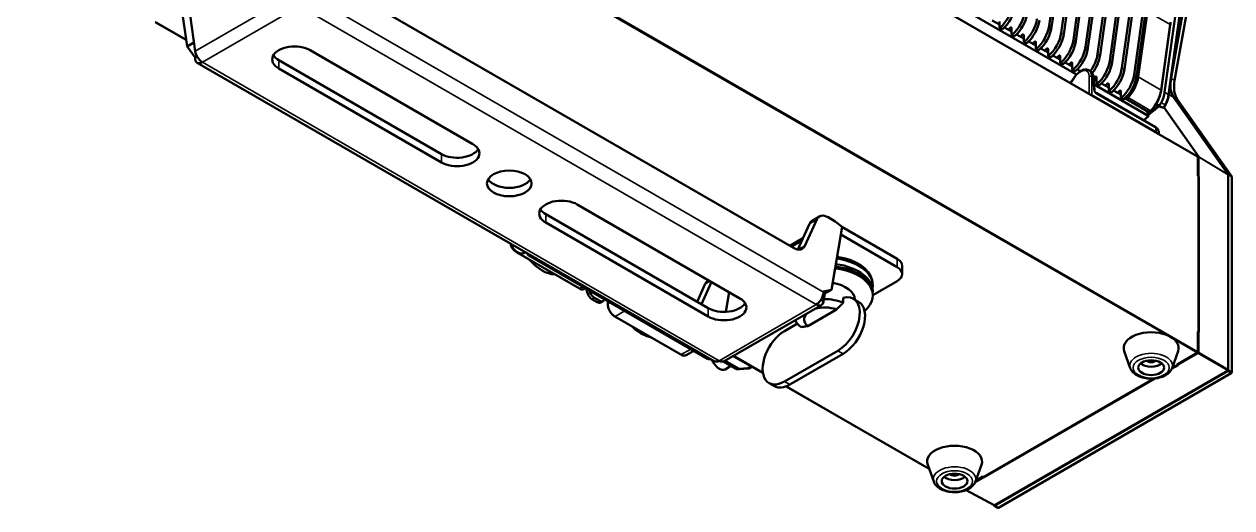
# Model space of a CAD drawing. Header units: millimetres. Extents: x 100 to 5488, y 100 to 4218.
# Drawn here: x 783.6 to 1135.5, y 711.1 to 852.1 of the extents above; entities that cross this region are included whole.
import ezdxf

# ---------------------------------------------------------------- set-up
doc = ezdxf.new("R2010")
doc.units = ezdxf.units.MM
doc.header["$LTSCALE"] = 20
doc.layers.add('Visible (ANSI)', color=7, linetype='Continuous', lineweight=50)
doc.layers.add('Visible Narrow (ANSI)', color=7, linetype='Continuous', lineweight=35)

msp = doc.modelspace()

# ---------------------------------------------------------------- linework, layer by layer
at = {"layer": 'Visible (ANSI)'}
for p, q in [((901.875, 946.158), (1090.237, 837.407)), ((1125.498, 813.484), (905.908, 940.264)), ((1086.902, 884.872), (1082.227, 851.56)), ((1082.934, 851.152), (1087.609, 884.464)), ((1090.437, 882.831), (1085.762, 849.519)), ((1086.47, 849.111), (1091.144, 882.422)), ((1093.973, 880.789), (1089.298, 847.478)), ((1090.005, 847.07), (1094.68, 880.381)), ((1097.508, 878.748), (1092.834, 845.437)), ((1093.541, 845.028), (1098.215, 878.34)), ((1101.044, 876.707), (1096.369, 843.395)), ((1097.076, 842.987), (1101.751, 876.299)), ((1104.579, 874.666), (1099.905, 841.354)), ((1100.612, 840.946), (1105.286, 874.257)), ((1121.779, 874.22), (1115.887, 832.232)), ((1122.968, 873.401), (1117.076, 831.413)), ((1108.115, 872.624), (1103.44, 839.313)), ((1104.147, 838.905), (1108.822, 872.216)), ((1111.65, 870.583), (1106.976, 837.272)), ((1107.683, 836.864), (1112.357, 870.175)), ((1007.782, 786.874), (874.61, 863.76)), ((1122.894, 864.955), (1117.777, 836.406)), ((1117.819, 836.711), (1122.881, 864.951)), ((1118.812, 835.654), (1123.955, 864.343)), ((829.446, 857.018), (831.057, 845.545)), ((833.407, 844.197), (831.446, 858.173)), ((1110.463, 855.818), (1107.783, 836.722)), ((1110.884, 855.773), (1108.204, 836.678)), ((830.786, 847.472), (821.759, 852.684)), ((1067.768, 851.95), (1065.67, 853.162)), ((1067.768, 852.861), (1067.768, 851.066)), ((1114.851, 832.84), (1117.53, 851.936)), ((1114.854, 832.64), (1117.534, 851.735)), ((1067.81, 850.974), (1068.517, 850.566)), ((1071.304, 849.909), (1069.205, 851.121)), ((1071.304, 850.819), (1071.304, 849.025)), ((1071.345, 848.933), (1072.052, 848.525)), ((1074.839, 847.868), (1072.741, 849.079)), ((1074.839, 848.778), (1074.839, 846.983)), ((833.056, 846.699), (831.057, 845.545)), ((831.057, 845.545), (833.35, 842.366)), ((1074.881, 846.892), (1075.588, 846.483)), ((1078.375, 845.827), (1076.276, 847.038)), ((1078.375, 846.737), (1078.375, 844.942)), ((1078.416, 844.85), (1079.124, 844.442)), ((1081.911, 843.785), (1079.812, 844.997)), ((1081.911, 844.696), (1081.911, 842.901)), ((833.916, 842.693), (833.35, 842.366)), ((833.375, 842.191), (833.35, 842.366)), ((833.375, 842.191), (833.996, 842.55)), ((857.758, 841.586), (905.134, 814.233)), ((914.326, 817.091), (866.95, 844.444)), ((1081.952, 842.809), (1082.659, 842.401)), ((1085.446, 841.744), (1083.347, 842.956)), ((1085.446, 842.654), (1085.446, 840.86)), ((833.996, 840.818), (984.585, 753.875)), ((857.758, 839.137), (905.134, 811.784)), ((1085.487, 840.768), (1086.195, 840.36)), ((1088.982, 839.703), (1086.883, 840.914)), ((1088.982, 840.613), (1088.982, 838.818)), ((1089.023, 838.727), (1089.73, 838.318)), ((1091.342, 838.34), (1090.419, 838.873)), ((1094.114, 838.453), (1093.845, 838.608)), ((1094.114, 838.453), (1094.114, 838.453)), ((1095.2, 836.403), (1095.418, 832.798)), ((1096.053, 835.62), (1095.218, 836.102)), ((1095.317, 834.474), (1111.043, 825.394)), ((1096.053, 836.531), (1096.053, 834.736)), ((1096.094, 834.644), (1096.801, 834.236)), ((1099.588, 833.579), (1097.49, 834.791)), ((1099.588, 834.489), (1099.588, 832.695)), ((1113.378, 820.577), (1094.638, 831.396)), ((1095.9, 832.019), (1113.2, 822.03)), ((1099.63, 832.603), (1100.337, 832.195)), ((1103.124, 831.538), (1101.025, 832.749)), ((1103.124, 832.448), (1103.124, 830.653)), ((1103.165, 830.562), (1103.872, 830.154)), ((1118.52, 830.786), (1134.385, 808.268)), ((1134.417, 808.22), (1118.533, 830.683)), ((1111.099, 826.563), (1104.452, 830.4)), ((1113.87, 828.473), (1114.926, 827.879)), ((1115.616, 827.879), (1125.871, 813.376)), ((1135.445, 807.656), (1119.581, 830.174)), ((1110.83, 826.718), (1111.124, 825.286)), ((1111.811, 826.735), (1111.599, 826.612)), ((1114.179, 820.658), (1114.219, 819.995)), ((1125.464, 813.503), (1125.54, 813.547)), ((1125.543, 813.515), (1125.543, 807.851)), ((1125.751, 756.442), (1125.751, 813.27)), ((1125.543, 807.851), (1125.539, 807.849)), ((1125.543, 807.851), (1125.89, 807.629)), ((1125.89, 807.629), (1125.751, 807.548)), ((1125.89, 762.325), (1125.89, 807.629)), ((1134.436, 751.427), (1134.436, 808.149)), ((1135.474, 750.706), (1135.474, 807.55)), ((992.108, 772.184), (944.732, 799.537)), ((935.539, 796.679), (982.916, 769.326)), ((1013.178, 794.81), (1015.3, 796.035)), ((1019.929, 794.558), (1017.8, 795.787)), ((935.539, 794.229), (982.916, 766.877)), ((1012.415, 793.934), (1008.99, 786.422)), ((1011.046, 787.502), (1014.536, 795.159)), ((1021.879, 793.035), (1018.809, 774.705)), ((1019.929, 794.558), (1021.879, 793.035)), ((1037.911, 783.722), (1021.87, 792.984)), ((1006.678, 787.511), (1010.49, 789.712)), ((1037.911, 781.273), (1021.496, 790.75)), ((945.368, 775.017), (926.983, 785.631)), ((929.108, 785.381), (929.562, 785.643)), ((982.728, 754.56), (930.485, 784.723)), ((1039.376, 779.232), (1039.376, 781.681)), ((947.064, 775.15), (946.618, 774.893)), ((982.009, 776.38), (979.653, 771.21)), ((980.89, 770.496), (983.836, 776.959)), ((983.048, 777.415), (982.773, 777.255)), ((1018.809, 774.705), (1016.515, 774.175)), ((1016.688, 773.48), (1018.809, 774.705)), ((1030.632, 777.516), (1030.761, 776.88)), ((1030.632, 774.594), (1030.761, 773.958)), ((1030.856, 773.117), (1037.911, 777.19)), ((949.008, 771.96), (950.565, 771.061)), ((949.715, 772.368), (951.272, 771.47)), ((951.565, 770.962), (952.272, 771.37)), ((953.604, 770.497), (953.604, 771.375)), ((989.015, 773.969), (988.056, 768.24)), ((1016.432, 773.421), (1016.688, 773.48)), ((1016.459, 771.172), (1016.862, 773.581)), ((1016.491, 774.028), (1016.515, 774.175)), ((1022.217, 770.886), (1022.217, 772.3)), ((1025.175, 772.074), (1026.731, 771.176)), ((1015.87, 770.205), (987.585, 753.875)), ((1020.25, 768.933), (1011.908, 764.117)), ((974.917, 755.791), (955.684, 766.895)), ((1005.119, 762.647), (1008.879, 764.818)), ((1008.191, 765.772), (1008.367, 765.671)), ((1125.539, 762.516), (1125.543, 762.518)), ((1125.543, 762.518), (1125.89, 762.325)), ((1125.543, 762.518), (1125.543, 756.562)), ((976.517, 755.652), (978.677, 756.899)), ((1020.675, 756.931), (1005.119, 747.95)), ((1105.883, 751.86), (1104.128, 756.774)), ((1118.042, 751.86), (1119.798, 756.774)), ((983.15, 754.473), (983.49, 754.508)), ((987.311, 753.766), (990.881, 751.705)), ((990.16, 755.362), (995.29, 752.4)), ((998.845, 750.443), (990.243, 755.41)), ((1022.231, 756.033), (1006.674, 747.052)), ((1118.027, 751.818), (1125.61, 756.197)), ((1125.401, 756.317), (1119.536, 752.931)), ((987.798, 751.497), (989.52, 752.491)), ((991.183, 751.592), (991.183, 751.592)), ((991.183, 751.592), (991.316, 751.569)), ((992, 751.541), (994.504, 751.752)), ((994.893, 751.868), (995.662, 752.281)), ((1066.296, 711.924), (1134.294, 751.183)), ((1066.39, 711.8), (1134.201, 750.951)), ((1067.45, 711.187), (1135.262, 750.338)), ((1117.938, 751.607), (1119.877, 752.726)), ((1119.536, 752.931), (1119.536, 752.935)), ((1119.536, 752.931), (1119.877, 752.726)), ((1134.413, 751.318), (1134.413, 751.326)), ((1000.619, 747.504), (1002.174, 746.606)), ((1047.293, 722.472), (1005.606, 746.539)), ((1060.751, 718.75), (1112.828, 748.817)), ((1063.319, 720.072), (1113.167, 748.852)), ((1048.608, 718.792), (1046.852, 723.706)), ((1060.766, 718.792), (1062.522, 723.706)), ((1062.953, 720.262), (1060.86, 719.054)), ((1062.953, 720.266), (1062.953, 720.262)), ((1062.953, 720.262), (1063.172, 720.148)), ((1063.172, 720.148), (1063.318, 720.072)), ((1063.319, 720.233), (1063.319, 720.072)), ((1066.198, 711.913), (1058.019, 716.311)), ((1066.177, 711.924), (1066.177, 711.922)), ((1067.3, 711.172), (1066.24, 711.785))]:
    msp.add_line(p, q, dxfattribs=at)
msp.add_arc((994.42, 752.749), 1, 274.82818, 298.2683, dxfattribs=at)
for centre, major_axis, ratio, start_param, end_param in [((1066.746, 855.862), (-3.5, -6.062), 0.5773503, 1.0299207, 2.1816616), ((1067.453, 855.454), (3.5, 6.062), 0.5773503, 4.1715134, 5.3232542), ((1070.281, 853.821), (-3.5, -6.062), 0.5773503, 1.0299207, 2.1816616), ((1070.988, 853.413), (3.5, 6.062), 0.5773503, 4.1715134, 5.3232542), ((1073.817, 851.78), (-3.5, -6.062), 0.5773503, 1.0299207, 2.1816616), ((1074.524, 851.372), (3.5, 6.062), 0.5773503, 4.1715134, 5.3232542), ((1114.049, 850.635), (2.5, 4.33), 0.5773503, 5.3232542, 5.4977871), ((1114.261, 850.512), (2.35, 4.07), 0.5773503, 5.3232542, 5.4977871), ((1067.91, 851.147), (-0.1, -0.173), 0.5773503, 5.4977871, 7.313106), ((1068.617, 850.739), (-0.1, -0.173), 0.5773503, 0, 1.0299207), ((1044.434, 976.963), (-88.5, -153.286), 0.5773503, 0.9935189, 0.9982698), ((1070.95, 850.615), (0.25, 0.433), 0.5773503, 5.4977871, 7.2814551), ((1045.141, 976.555), (88.5, 153.286), 0.5773503, 4.1351115, 4.1375835), ((1071.445, 849.106), (-0.1, -0.173), 0.5773503, 5.4977871, 7.313106), ((1072.152, 848.698), (-0.1, -0.173), 0.5773503, 0, 1.0299207), ((1047.969, 974.922), (-88.5, -153.286), 0.5773503, 0.9935189, 0.9982698), ((1074.486, 848.574), (0.25, 0.433), 0.5773503, 5.4977871, 7.2814551), ((1048.677, 974.513), (88.5, 153.286), 0.5773503, 4.1351115, 4.1375835), ((1077.352, 849.739), (-3.5, -6.062), 0.5773503, 1.0299207, 2.1816616), ((1078.059, 849.33), (3.5, 6.062), 0.5773503, 4.1715134, 5.3232542), ((1080.888, 847.697), (-3.5, -6.062), 0.5773503, 1.0299207, 2.1816616), ((1081.595, 847.289), (3.5, 6.062), 0.5773503, 4.1715134, 5.3232542), ((862.354, 841.79), (-6.5, 0), 0.5773503, 3.9269908, 7.0685835), ((1074.981, 847.065), (-0.1, -0.173), 0.5773503, 5.4977871, 7.313106), ((1075.688, 846.657), (-0.1, -0.173), 0.5773503, 0, 1.0299207), ((1051.505, 972.88), (-88.5, -153.286), 0.5773503, 0.9935189, 0.9982698), ((1078.021, 846.533), (0.25, 0.433), 0.5773503, 5.4977871, 7.2814551), ((1052.212, 972.472), (88.5, 153.286), 0.5773503, 4.1351115, 4.1375835), ((1078.516, 845.024), (-0.1, -0.173), 0.5773503, 5.4977871, 7.313106), ((1055.04, 970.839), (-88.5, -153.286), 0.5773503, 0.9935189, 0.9982698), ((1081.557, 844.492), (0.25, 0.433), 0.5773503, 5.4977871, 7.2814551), ((1084.423, 845.656), (-3.5, -6.062), 0.5773503, 1.0299207, 2.1816616), ((1085.131, 845.248), (3.5, 6.062), 0.5773503, 4.1715134, 5.3232542), ((1087.959, 843.615), (-3.5, -6.062), 0.5773503, 1.0299207, 2.1816616), ((1088.666, 843.207), (3.5, 6.062), 0.5773503, 4.1715134, 5.3232542), ((835.496, 843.416), (-1.5, -2.598), 0.5773503, 5.4977871, 7.0685835), ((835.496, 843.416), (1.5, -2.598), 0.5773503, 4.1015237, 5.4977871), ((862.354, 844.24), (-6.5, 0), 0.5773503, 0.332447, 0.7853982), ((1079.224, 844.615), (-0.1, -0.173), 0.5773503, 0, 1.0299207), ((1055.748, 970.431), (88.5, 153.286), 0.5773503, 4.1351115, 4.1375835), ((1082.052, 842.982), (-0.1, -0.173), 0.5773503, 5.4977871, 7.313106), ((1082.759, 842.574), (-0.1, -0.173), 0.5773503, 0, 1.0299207), ((1058.576, 968.798), (-88.5, -153.286), 0.5773503, 0.9935189, 0.9982698), ((1085.093, 842.45), (0.25, 0.433), 0.5773503, 5.4977871, 7.2814551), ((1059.283, 968.39), (88.5, 153.286), 0.5773503, 4.1351115, 4.1375835), ((1091.494, 841.574), (-3.5, -6.062), 0.5773503, 1.3698229, 2.1816616), ((1092.202, 841.165), (3.5, 6.062), 0.5773503, 4.477664, 5.3232542), ((1095.03, 839.532), (-3.5, -6.062), 0.5773503, 1.0299207, 2.1816616), ((1085.587, 840.941), (-0.1, -0.173), 0.5773503, 5.4977871, 7.313106), ((1086.295, 840.533), (-0.1, -0.173), 0.5773503, 0, 1.0299207), ((1062.112, 966.757), (-88.5, -153.286), 0.5773503, 0.9935189, 0.9982698), ((1088.628, 840.409), (0.25, 0.433), 0.5773503, 5.4977871, 7.2814551), ((1062.819, 966.348), (88.5, 153.286), 0.5773503, 4.1351115, 4.1375835), ((1089.123, 838.9), (-0.1, -0.173), 0.5773503, 5.4977871, 7.313106), ((1089.83, 838.492), (-0.1, -0.173), 0.5773503, 0, 1.0299207), ((1065.647, 964.715), (-88.5, -153.286), 0.5773503, 0.9979381, 0.9982698), ((1092.164, 838.368), (0.25, 0.433), 0.5773503, 6.2648299, 7.2814551), ((1091.494, 841.574), (-3.5, -6.062), 0.5773503, 1.3696334, 1.3696741), ((1092.202, 841.165), (3.5, 6.062), 0.5773503, 4.4707049, 4.4707441), ((1095.737, 839.124), (3.5, 6.062), 0.5773503, 4.1715134, 5.3232542), ((1098.566, 837.491), (-3.5, -6.062), 0.5773503, 1.0299207, 2.1816616), ((1099.273, 837.083), (3.5, 6.062), 0.5773503, 4.1715134, 5.3232542), ((1069.183, 962.674), (-88.5, -153.286), 0.5773503, 0.994837, 0.9982698), ((1095.699, 836.327), (0.25, 0.433), 0.5773503, 5.4977871, 7.2814551), ((1069.89, 962.266), (88.5, 153.286), 0.5773503, 4.1351115, 4.1375835), ((1096.194, 834.817), (-0.1, -0.173), 0.5773503, 5.4977871, 7.313106), ((1096.901, 834.409), (-0.1, -0.173), 0.5773503, 0, 1.0299207), ((1072.718, 960.633), (-88.5, -153.286), 0.5773503, 0.9935189, 0.9982698), ((1099.235, 834.285), (0.25, 0.433), 0.5773503, 5.4977871, 7.2814551), ((1102.101, 835.45), (-3.5, -6.062), 0.5773503, 1.0299207, 2.1816616), ((1102.808, 835.042), (3.5, 6.062), 0.5773503, 4.1715134, 5.3232542), ((1103.117, 834.978), (-3.35, -5.802), 0.5773503, 1.1779089, 2.1816616), ((1103.329, 834.856), (-3.5, -6.062), 0.5773503, 1.1779089, 2.1816616), ((1124.641, 838.408), (-5, -8.66), 0.5773503, 5.3895374, 6.0220924), ((1124.784, 838.476), (-5.109, -8.849), 0.5773503, 5.4105287, 6.0232121), ((1125.702, 837.795), (-5, -8.66), 0.5773503, 5.2708943, 6.0220924), ((1094.285, 831.192), (0.5, 0), 0.5780539, 0.7860072, 1.4844753), ((1073.425, 960.225), (88.5, 153.286), 0.5773503, 4.1351115, 4.1375835), ((1099.73, 832.776), (-0.1, -0.173), 0.5773503, 5.4977871, 7.313106), ((1100.437, 832.368), (-0.1, -0.173), 0.5773503, 0, 1.0299207), ((1076.254, 958.592), (-88.5, -153.286), 0.5773503, 0.9935189, 0.9982698), ((1102.77, 832.244), (0.25, 0.433), 0.5773503, 5.4977871, 7.2814551), ((1076.961, 958.183), (88.5, 153.286), 0.5773503, 4.1351115, 4.1375835), ((1102.063, 828.789), (1.65, 2.858), 0.5773503, 0.3135363, 0.4121783), ((1103.265, 830.735), (-0.1, -0.173), 0.5773503, 5.4977871, 7.313106), ((1104.952, 831.266), (-0.5, -0.866), 0.5773503, 6.0376145, 7.4610941), ((1104.74, 831.389), (-0.35, -0.606), 0.5773503, 0.5297815, 1.1779088), ((1109.976, 831.018), (3.5, 6.062), 0.5773503, 4.3195015, 5.3232542), ((1110.188, 830.896), (3.35, 5.802), 0.5773503, 4.3195016, 5.3232542), ((1110.988, 830.401), (-3.517, -6.092), 0.5773503, 1.6989132, 2.1816616), ((1103.972, 830.327), (-0.1, -0.173), 0.5773503, 0, 1.0299207), ((1113.023, 828.054), (0.5, 0.866), 0.5773503, 5.8164568, 6.296696), ((1114.366, 829.341), (0.5, 0.866), 0.577427, 2.6747131, 4.8397865), ((1084.739, 953.707), (90, 155.885), 0.5773503, 4.1246604, 4.1351827), ((1111.599, 827.429), (-0.5, -0.866), 0.5773503, 0, 1.1779088), ((1111.811, 827.306), (0.35, 0.606), 0.5773503, 3.9269908, 4.3195014), ((1111.253, 819.353), (3.004, 0), 0.5766475, 0.5044851, 0.7847943), ((909.73, 814.438), (6.5, 0), 0.5773503, 3.9269908, 7.0685835), ((909.73, 816.887), (6.5, 0), 0.5773503, 3.9269908, 5.9507384), ((1125.401, 813.433), (0.1, 0.173), 0.5772576, 5.4981174, 5.7091105), ((1042.165, 767.808), (-114.922, -3.359), 0.5565399, 3.8801633, 3.8845166), ((1125.749, 813.223), (0.1, 0.173), 0.5772187, 5.8116801, 6.0233705), ((924.933, 808.11), (6.5, 0), 0.5773503, 3.4740396, 5.9507384), ((1134.201, 808.04), (0.15, 0.26), 0.5773503, 5.9076513, 6.0218577), ((1134.294, 808.067), (0.1, 0.173), 0.5772194, 5.4975876, 6.0230185), ((1135.262, 807.427), (0.15, 0.26), 0.5773503, 5.4980218, 6.0220924), ((940.136, 796.883), (-6.5, 0), 0.5773503, 3.9269908, 7.0685835), ((940.136, 799.332), (-6.5, 0), 0.5773503, 0.332447, 0.7853982), ((1017.8, 791.705), (-2.5, 4.33), 0.5773503, 5.4977871, 6.6737924), ((1015.678, 790.48), (-2.5, 4.33), 0.5773503, 0, 0.390607), ((926.983, 787.672), (1.25, -2.165), 0.5773503, 4.1950873, 5.4977871), ((927.408, 788.326), (1.7, -2.944), 0.5773503, 4.47186, 6.2831853), ((1007.782, 790.956), (2.5, -4.33), 0.5773503, 5.4977871, 6.6737924), ((934.479, 789.959), (5.9, -10.219), 0.5773503, 5.0428874, 5.9526869), ((1016.857, 773.661), (13.87, 0), 0.5773503, 0.1167296, 1.3464962), ((1016.857, 773.661), (13.87, 0), 0.5773503, 0.1167296, 1.3464962), ((1016.857, 774.305), (14, 0), 0.5773503, 6.2033627, 7.623136), ((1016.857, 775.938), (14, 0), 0.5773503, 6.1819975, 7.6034883), ((1016.857, 776.583), (13.87, 0), 0.5773503, 0.1167296, 1.3110014), ((1034.376, 781.681), (5, 0), 0.5773503, 0, 0.7853982), ((1034.376, 779.232), (5, 0), 0.5773503, 5.4977871, 7.0685835), ((1016.857, 773.016), (14, 0), 0.5773503, 5.6891018, 7.638608), ((945.368, 777.058), (1.25, -2.165), 0.5773503, 5.4977871, 6.2831853), ((952.683, 773.921), (4, -6.928), 0.5773503, 4.2404989, 4.4505896), ((953.39, 774.329), (-4, 6.928), 0.5773503, 1.2336576, 1.3089969), ((985.273, 772.925), (-2.5, 4.33), 0.5773503, 0, 0.390607), ((1016.857, 771.792), (8.75, 0), 0.5773503, 0.0066061, 1.3070318), ((949.008, 773.593), (1, -1.732), 0.5773503, 4.4505896, 5.4977871), ((949.715, 774.001), (-1, 1.732), 0.5773503, 1.3089969, 2.3561945), ((950.565, 772.694), (1, -1.732), 0.5773503, 5.4977871, 6.2831853), ((951.272, 773.103), (1, -1.732), 0.5773503, 5.4977871, 6.832815), ((987.512, 769.53), (6.5, 0), 0.5773503, 3.9269908, 7.0685835), ((987.512, 771.98), (6.5, 0), 0.5773503, 3.9269908, 5.9507384), ((1014.37, 772.803), (1.5, 2.598), 0.5773503, 3.9269908, 5.4977871), ((1014.37, 772.803), (1.5, -2.598), 0.5773503, 5.4977871, 6.8940505), ((1016.857, 766.893), (8.75, 0), 0.5773503, 0.911446, 1.6015463), ((1020.675, 764.28), (4.5, 7.794), 0.5773503, 3.9269908, 6.8238612), ((1022.231, 763.382), (4.5, 7.794), 0.5773503, 3.9269908, 6.2831853), ((1016.857, 766.076), (-6, 0), 0.5773503, 5.7845083, 6.8842073), ((1016.857, 766.076), (-6, 0), 0.5773503, 4.111367, 5.2110659), ((1016.857, 766.893), (-8.75, 0), 0.5773503, 0.2108743, 0.6593504), ((1005.119, 755.298), (-4.5, -7.794), 0.5773503, 3.9269908, 7.0685835), ((1111.963, 757.707), (8, 0), 0.5773503, 6.0797546, 9.6282087), ((986.098, 754.441), (1.7, -2.944), 0.5773503, 4.47186, 6.2831853), ((986.085, 756.473), (-1.5, -2.598), 0.5773503, 0, 0.7853982), ((986.085, 756.473), (1.5, -2.598), 0.5773503, 5.4977871, 6.2831853), ((1111.963, 754.441), (-3.75, 0), 0.5773503, 0.6012642, 2.5403284), ((1111.963, 754.441), (1.5, 0), 0.5773503, 3.6492552, 5.7755228), ((1125.401, 756.48), (-0.1, -0.173), 0.5775261, 0.7855505, 2.3560422), ((991.131, 752.138), (-0.25, -0.433), 0.5773503, 0, 0.0000819), ((995.29, 753.217), (0.5, -0.866), 0.5771744, 5.4979351, 5.986817), ((1134.201, 751.196), (-0.15, -0.26), 0.5773503, 0.7853982, 2.3561945), ((1134.294, 751.346), (0.1, 0.173), 0.5775261, 3.9271431, 5.4976349), ((1135.262, 750.583), (0.15, 0.26), 0.5773503, 3.9269908, 5.4977871), ((1006.674, 754.4), (-4.5, -7.794), 0.5773503, 0, 0.7853982), ((1054.687, 724.639), (8, 0), 0.5773503, 6.0797546, 9.6282087), ((1054.687, 721.373), (-3.75, 0), 0.5773503, 0.6012642, 2.5403284), ((1054.687, 721.373), (1.5, 0), 0.5773503, 3.6492552, 5.7755228), ((1066.39, 712.045), (-0.15, -0.26), 0.5773503, 5.4977871, 7.0685835), ((1066.296, 712.087), (-0.1, -0.173), 0.5771744, 0.017448, 0.7852459), ((1067.45, 711.432), (-0.15, -0.26), 0.5773503, 0, 0.7853982)]:
    msp.add_ellipse(centre, major_axis=major_axis, ratio=ratio, start_param=start_param, end_param=end_param, dxfattribs=at)
for centre, major_axis in [((924.933, 805.66), (6.5, 0)), ((1111.963, 751.992), (3.75, 0)), ((1054.687, 718.923), (3.75, 0))]:
    msp.add_ellipse(centre, major_axis=major_axis, ratio=0.5773503, dxfattribs=at)
for points, knots in [([(1093.822, 838.621), (1093.6, 838.75), (1093.349, 838.825), (1092.802, 838.872), (1092.505, 838.833), (1091.882, 838.645), (1091.556, 838.485), (1090.924, 838.064), (1090.617, 837.804), (1090.044, 837.21), (1089.778, 836.875), (1089.474, 836.413), (1089.407, 836.306), (1089.344, 836.198)], [0.7851013, 0.7851013, 0.7851013, 0.7851013, 1.0427128, 1.0427128, 1.3298838, 1.3298838, 1.6490181, 1.6490181, 1.9681525, 1.9681525, 2.2872869, 2.2872869, 2.3807733, 2.3807733, 2.3807733, 2.3807733]), ([(1095.2, 836.412), (1095.189, 836.584), (1095.167, 836.752), (1095.099, 837.079), (1095.053, 837.237), (1094.934, 837.538), (1094.862, 837.681), (1094.692, 837.945), (1094.593, 838.067), (1094.371, 838.282), (1094.248, 838.376), (1094.114, 838.453)], [0.03675921, 0.03675921, 0.03675921, 0.03675921, 0.18447085, 0.18447085, 0.33462761, 0.33462761, 0.48478437, 0.48478437, 0.63494113, 0.63494113, 0.78509789, 0.78509789, 0.78509789, 0.78509789]), ([(1088.336, 834.939), (1088.338, 834.94), (1088.339, 834.942), (1088.549, 835.133), (1088.755, 835.357), (1089.086, 835.788), (1089.222, 835.99), (1089.344, 836.198)], [0.09263309, 0.09263309, 0.09263309, 0.09263309, 0.09331609, 0.09331609, 0.18639677, 0.18639677, 0.25859439, 0.25859439, 0.25859439, 0.25859439]), ([(1095.418, 832.798), (1095.42, 832.771), (1095.425, 832.737), (1095.441, 832.662), (1095.453, 832.62), (1095.486, 832.53), (1095.508, 832.481), (1095.561, 832.381), (1095.593, 832.33), (1095.661, 832.235), (1095.699, 832.189), (1095.773, 832.112), (1095.811, 832.08), (1095.865, 832.04), (1095.883, 832.028), (1095.9, 832.019)], [0, 0, 0, 0, 0.01450322, 0.01450322, 0.02938232, 0.02938232, 0.04588369, 0.04588369, 0.06349987, 0.06349987, 0.08147155, 0.08147155, 0.09897757, 0.09897757, 0.10905354, 0.10905354, 0.10905354, 0.10905354]), ([(1117.076, 831.413), (1117.049, 831.219), (1117.014, 831.023), (1116.931, 830.629), (1116.882, 830.43), (1116.771, 830.032), (1116.709, 829.832), (1116.571, 829.433), (1116.496, 829.234), (1116.332, 828.838), (1116.245, 828.641), (1116.151, 828.446)], [1.74532925, 1.74532925, 1.74532925, 1.74532925, 1.84128113, 1.84128113, 1.93723301, 1.93723301, 2.03318489, 2.03318489, 2.12913677, 2.12913677, 2.22508865, 2.22508865, 2.22508865, 2.22508865]), ([(1116.151, 828.446), (1116.112, 828.366), (1116.066, 828.289), (1115.959, 828.147), (1115.898, 828.08), (1115.76, 827.962), (1115.683, 827.909), (1115.504, 827.827), (1115.402, 827.797), (1115.204, 827.79), (1115.114, 827.802), (1114.993, 827.846), (1114.959, 827.861), (1114.926, 827.879)], [0.6543259, 0.6543259, 0.6543259, 0.6543259, 0.9933948, 0.9933948, 1.3324637, 1.3324637, 1.6715326, 1.6715326, 2.0106015, 2.0106015, 2.252921, 2.252921, 2.3496159, 2.3496159, 2.3496159, 2.3496159]), ([(1111.043, 825.394), (1111.056, 825.386), (1111.068, 825.377), (1111.088, 825.358), (1111.097, 825.347), (1111.118, 825.313), (1111.126, 825.288), (1111.128, 825.234), (1111.122, 825.205), (1111.102, 825.163), (1111.094, 825.15), (1111.073, 825.124), (1111.06, 825.111), (1111.046, 825.1)], [0.000054426, 0.000054426, 0.000054426, 0.000054426, 0.00568739, 0.00568739, 0.011344875, 0.011344875, 0.022712286, 0.022712286, 0.034821906, 0.034821906, 0.040854775, 0.040854775, 0.046914313, 0.046914313, 0.046914313, 0.046914313]), ([(1114.178, 820.675), (1114.17, 820.785), (1114.149, 820.893), (1114.079, 821.106), (1114.03, 821.211), (1113.911, 821.409), (1113.841, 821.501), (1113.684, 821.673), (1113.597, 821.753), (1113.409, 821.9), (1113.309, 821.967), (1113.203, 822.029)], [5.54026048, 5.54026048, 5.54026048, 5.54026048, 5.68281806, 5.68281806, 5.8329632, 5.8329632, 5.98310834, 5.98310834, 6.13325348, 6.13325348, 6.28197864, 6.28197864, 6.28197864, 6.28197864]), ([(930.485, 784.723), (930.432, 784.753), (930.384, 784.791), (930.301, 784.875), (930.267, 784.921), (930.212, 785.015), (930.191, 785.063), (930.16, 785.157), (930.149, 785.204), (930.139, 785.271), (930.137, 785.291), (930.136, 785.312)], [3.92690629, 3.92690629, 3.92690629, 3.92690629, 4.08400418, 4.08400418, 4.24110207, 4.24110207, 4.39819996, 4.39819996, 4.55529785, 4.55529785, 4.62755291, 4.62755291, 4.62755291, 4.62755291]), ([(953.604, 770.497), (953.604, 770.24), (953.639, 769.966), (953.774, 769.41), (953.874, 769.127), (954.128, 768.576), (954.282, 768.309), (954.632, 767.814), (954.827, 767.586), (955.241, 767.191), (955.461, 767.024), (955.684, 766.895)], [4.712389, 4.712389, 4.712389, 4.712389, 5.0265482, 5.0265482, 5.3407075, 5.3407075, 5.6548668, 5.6548668, 5.969026, 5.969026, 6.2831853, 6.2831853, 6.2831853, 6.2831853]), ([(966.052, 760.909), (965.592, 760.991), (965.12, 761.127), (963.755, 761.662), (962.851, 762.187), (961.505, 763.22), (961.044, 763.621), (960.598, 764.058)], [5.95054294, 5.95054294, 5.95054294, 5.95054294, 6.12397004, 6.12397004, 6.44634879, 6.44634879, 6.61793836, 6.61793836, 6.61793836, 6.61793836]), ([(974.917, 755.791), (975.029, 755.726), (975.141, 755.671), (975.366, 755.583), (975.478, 755.549), (975.701, 755.504), (975.811, 755.493), (976.026, 755.495), (976.131, 755.509), (976.332, 755.561), (976.428, 755.601), (976.517, 755.652)], [0, 0, 0, 0, 0.15707963, 0.15707963, 0.31415927, 0.31415927, 0.4712389, 0.4712389, 0.62831853, 0.62831853, 0.78539816, 0.78539816, 0.78539816, 0.78539816]), ([(982.732, 754.558), (982.757, 754.543), (982.784, 754.53), (982.839, 754.508), (982.868, 754.498), (982.926, 754.483), (982.955, 754.478), (983.012, 754.471), (983.041, 754.469), (983.095, 754.469), (983.121, 754.47), (983.146, 754.472)], [2.36021092, 2.36021092, 2.36021092, 2.36021092, 2.4372511, 2.4372511, 2.51824012, 2.51824012, 2.59922913, 2.59922913, 2.68021815, 2.68021815, 2.75729838, 2.75729838, 2.75729838, 2.75729838]), ([(991.183, 751.592), (991.095, 751.607), (991.01, 751.637), (990.914, 751.686), (990.897, 751.696), (990.881, 751.705)], [0, 0, 0, 0, 0.028694985, 0.028694985, 0.034896814, 0.034896814, 0.034896814, 0.034896814]), ([(1105.883, 751.86), (1106.025, 751.464), (1106.25, 751.1), (1106.867, 750.398), (1107.282, 750.073), (1108.265, 749.505), (1108.847, 749.271), (1110.087, 748.934), (1110.747, 748.831), (1112.078, 748.758), (1112.748, 748.788), (1114.047, 748.978), (1114.674, 749.139), (1115.833, 749.588), (1116.364, 749.878), (1117.254, 750.581), (1117.62, 750.991), (1117.935, 751.593), (1117.993, 751.724), (1118.042, 751.86)], [4.1304216, 4.1304216, 4.1304216, 4.1304216, 4.3960706, 4.3960706, 4.7119067, 4.7119067, 5.0580629, 5.0580629, 5.4037058, 5.4037058, 5.7461026, 5.7461026, 6.0895204, 6.0895204, 6.4368616, 6.4368616, 6.7744305, 6.7744305, 6.8651527, 6.8651527, 6.8651527, 6.8651527]), ([(1048.608, 718.792), (1048.749, 718.395), (1048.974, 718.032), (1049.591, 717.329), (1050.006, 717.005), (1050.99, 716.436), (1051.571, 716.203), (1052.812, 715.866), (1053.471, 715.763), (1054.802, 715.69), (1055.473, 715.72), (1056.771, 715.91), (1057.399, 716.07), (1058.557, 716.52), (1059.088, 716.81), (1059.978, 717.513), (1060.344, 717.923), (1060.66, 718.525), (1060.718, 718.656), (1060.766, 718.792)], [4.1304216, 4.1304216, 4.1304216, 4.1304216, 4.3960706, 4.3960706, 4.7119067, 4.7119067, 5.0580629, 5.0580629, 5.4037058, 5.4037058, 5.7461026, 5.7461026, 6.0895204, 6.0895204, 6.4368616, 6.4368616, 6.7744305, 6.7744305, 6.8651527, 6.8651527, 6.8651527, 6.8651527])]:
    msp.add_open_spline(points, degree=3, knots=knots, dxfattribs=at)
for points in [[(1114.17, 828.117), (1113.139, 827.251), (1112.105, 826.398), (1111.068, 825.558)], [(1114.315, 828.223), (1114.269, 828.195), (1114.22, 828.159), (1114.17, 828.117)], [(1020.25, 768.933), (1020.449, 769.131), (1020.861, 769.539), (1021.517, 770.19), (1021.979, 770.649), (1022.217, 770.886)], [(1009.941, 763.798), (1010.178, 763.836), (1010.64, 763.91), (1011.295, 764.017), (1011.708, 764.084), (1011.908, 764.117)], [(992, 751.541), (991.771, 751.521), (991.539, 751.53), (991.316, 751.569)]]:
    msp.add_open_spline(points, degree=3, dxfattribs=at)
at = {"layer": 'Visible Narrow (ANSI)'}
for p, q in [((1116.221, 761.617), (783.566, 953.675)), ((1125.539, 813.392), (905.994, 940.146)), ((898.4, 887.703), (1125.539, 756.564)), ((1116.935, 831.609), (1122.827, 873.597)), ((833.407, 844.197), (861.691, 860.527)), ((865.902, 860.971), (1016.491, 774.028)), ((863.78, 857.297), (835.496, 840.967)), ((1014.37, 770.354), (863.78, 857.297)), ((1117.53, 851.936), (1110.884, 855.773)), ((821.829, 852.711), (830.776, 847.545)), ((1117.534, 851.735), (1117.53, 851.936)), ((1068.651, 850.6), (1067.944, 851.009)), ((1070.876, 850.971), (1071.304, 850.724)), ((1072.187, 848.559), (1071.48, 848.967)), ((1074.411, 848.93), (1074.839, 848.683)), ((1082.227, 851.56), (1082.934, 851.152)), ((1085.762, 849.519), (1086.47, 849.111)), ((1075.722, 846.518), (1075.015, 846.926)), ((1077.947, 846.889), (1078.375, 846.641)), ((1079.258, 844.477), (1078.551, 844.885)), ((1081.482, 844.847), (1081.911, 844.6)), ((1089.298, 847.478), (1090.005, 847.07)), ((1092.834, 845.437), (1093.541, 845.028)), ((857.758, 841.586), (857.758, 839.137)), ((1082.793, 842.436), (1082.086, 842.844)), ((1085.018, 842.806), (1085.446, 842.559)), ((1096.369, 843.395), (1097.076, 842.987)), ((1099.905, 841.354), (1100.612, 840.946)), ((835.496, 840.967), (986.085, 754.024)), ((1086.329, 840.394), (1085.622, 840.803)), ((1088.553, 840.765), (1088.982, 840.518)), ((1089.864, 838.353), (1089.157, 838.761)), ((1092.089, 838.724), (1092.11, 838.712)), ((1103.44, 839.313), (1104.147, 838.905)), ((1093.931, 836.832), (1093.932, 831.708)), ((1094.638, 831.396), (1094.638, 836.832)), ((1095.054, 836.591), (1094.638, 836.832)), ((1095.054, 836.591), (1095.273, 832.986)), ((1095.624, 836.683), (1096.053, 836.435)), ((1096.935, 834.271), (1096.228, 834.679)), ((1099.16, 834.641), (1099.588, 834.394)), ((1106.976, 837.272), (1107.683, 836.864)), ((1107.783, 836.722), (1108.204, 836.678)), ((1108.204, 836.678), (1114.851, 832.84)), ((1117.757, 836.264), (1118.812, 835.654)), ((1113.303, 821.816), (1096.003, 831.804)), ((1100.471, 832.229), (1099.764, 832.638)), ((1102.695, 832.6), (1103.124, 832.353)), ((1104.006, 830.188), (1103.299, 830.596)), ((1105.223, 830.668), (1104.929, 830.97)), ((1105.223, 830.668), (1111.869, 826.831)), ((1114.851, 832.84), (1114.854, 832.64)), ((1115.887, 832.232), (1116.935, 831.609)), ((1118.533, 830.683), (1117.096, 831.553)), ((1119.581, 830.174), (1118.52, 830.786)), ((1113.273, 828.525), (1113.927, 828.147)), ((1111.043, 825.394), (1110.762, 826.757)), ((1111.869, 826.831), (1112, 826.888)), ((1113.303, 821.816), (1113.378, 820.577)), ((905.134, 811.784), (905.134, 814.233)), ((1125.539, 807.849), (1125.539, 813.392)), ((1125.543, 813.515), (1134.436, 808.149)), ((1134.417, 808.22), (1125.871, 813.376)), ((1125.751, 807.717), (1125.539, 807.849)), ((1134.385, 808.268), (1135.445, 807.656)), ((1135.474, 807.55), (1134.436, 808.149)), ((935.539, 796.679), (935.539, 794.229)), ((1014.536, 795.159), (1012.415, 793.934)), ((1010.102, 788.861), (1007.221, 787.198)), ((927.14, 785.722), (926.983, 785.631)), ((1009.142, 786.403), (1011.046, 787.502)), ((930.72, 784.68), (931.138, 784.733)), ((930.72, 784.68), (982.967, 754.515)), ((1037.911, 781.273), (1037.911, 783.722)), ((945.368, 775.017), (946.332, 775.573)), ((983.425, 777.197), (982.009, 776.38)), ((948.491, 773.892), (947.784, 773.483)), ((949.715, 772.368), (949.008, 771.96)), ((950.565, 771.061), (951.272, 771.47)), ((953.663, 771.341), (953.663, 770.579)), ((953.663, 770.579), (954.322, 770.96)), ((1015.744, 771.73), (1016.459, 771.172)), ((958.565, 768.51), (955.784, 766.905)), ((982.916, 766.877), (982.916, 769.326)), ((986.085, 754.024), (1014.37, 770.354)), ((955.784, 766.905), (975.017, 755.801)), ((1125.398, 756.319), (1118.735, 760.166)), ((1125.539, 756.564), (1125.539, 762.516)), ((975.017, 755.801), (977.798, 757.406)), ((1020.675, 756.931), (1022.231, 756.033)), ((983.4, 754.56), (982.967, 754.515)), ((987.366, 753.781), (990.999, 751.683)), ((991.224, 751.644), (987.463, 753.816)), ((987.872, 754.041), (991.903, 751.714)), ((990.301, 755.443), (998.834, 750.517)), ((1119.536, 752.935), (1125.398, 756.319)), ((1125.401, 756.317), (1134.294, 751.183)), ((1134.436, 751.427), (1125.543, 756.562)), ((991.224, 751.644), (990.999, 751.683)), ((994.407, 751.925), (991.903, 751.714)), ((995.29, 752.4), (994.407, 751.925)), ((1135.262, 750.338), (1134.201, 750.951)), ((1134.413, 751.318), (1135.474, 750.706)), ((1005.119, 747.95), (1006.674, 747.052)), ((1005.676, 746.567), (1047.262, 722.557)), ((1060.862, 719.059), (1062.953, 720.266)), ((1062.953, 720.266), (1063.172, 720.148)), ((1062.953, 720.266), (1063.172, 720.148)), ((1066.296, 711.924), (1058.087, 716.339)), ((1066.39, 711.8), (1067.45, 711.187))]:
    msp.add_line(p, q, dxfattribs=at)
for centre, major_axis, ratio, start_param, end_param in [((1091.278, 835.199), (1.97, 3.19), 0.5568496, 5.5489014, 7.8954145), ((1091.632, 834.979), (-2.22, -3.625), 0.5593032, 2.4055815, 3.1559557), ((1089.775, 835.945), (-0.431, 0.253), 0.034405, 5.6920229, 6.2828116), ((1094.285, 836.614), (-0.5, 0), 0.6169214, 3.9276, 5.4975836), ((1094.701, 836.373), (0.499, 0.03), 0.5766475, 0, 0.7502282), ((1094.919, 832.768), (0.499, 0.03), 0.5766475, 0.000047, 0.749909), ((1095.65, 831.586), (0.25, 0.433), 0.5773503, 5.5326937, 6.2830492), ((1112.055, 829.785), (3.504, 6.07), 0.5773503, 4.8434916, 5.3232542), ((1116.581, 831.482), (0.495, -0.069), 0.4683232, 0, 0.8412251), ((1086.153, 952.891), (88.417, 153.144), 0.5773503, 4.12726, 4.1509751), ((1114.084, 827.442), (0.5, 0.866), 0.5773503, 0.6598376, 1.0093824), ((1113.848, 828.5), (0.322, -0.383), 0.4346894, 5.4083025, 6.2831853), ((1115.7, 828.663), (0.451, -0.216), 0.1066821, 0, 0.933801), ((1112.95, 821.597), (0.25, 0.433), 0.5772361, 5.5326781, 6.2830464), ((1111.184, 820.577), (2.997, 0.03), 0.5774277, 0.0290828, 0.7796776), ((1125.398, 813.31), (0.1, 0.173), 0.5773503, 5.4977871, 6.2831853), ((930.851, 785.135), (0.063, -0.496), 0.7597104, 4.6493437, 5.7657246), ((953.804, 770.497), (-0.2, 0), 0.5773503, 5.4977871, 6.2831853), ((955.784, 769.354), (1.5, -2.598), 0.5773503, 3.9269908, 5.4977871), ((955.784, 767.068), (-0.1, -0.173), 0.5773503, 0, 0.7853982), ((963.421, 771.559), (5.875, -10.176), 0.5773503, 5.1858189, 5.8097554), ((975.017, 755.964), (-0.1, -0.173), 0.5773503, 0, 0.7853982), ((975.017, 758.25), (1.5, -2.598), 0.5773503, 5.4977871, 6.2831853), ((1111.963, 752.584), (-6.207, 0), 0.5773503, 2.9381619, 6.486616), ((1125.398, 756.482), (0.1, 0.173), 0.5773503, 3.9269908, 5.4977871), ((991.131, 752.138), (-0.25, -0.433), 0.5773503, 0.0000819, 0.4048919), ((991.936, 753.355), (1.717, 1.197), 0.7145854, 3.8698654, 4.2330101), ((991.487, 752.554), (-0.171, -0.985), 0.3063358, 5.9385229, 6.2831855), ((991.916, 752.537), (0.084, -0.996), 0.1424174, 5.6729916, 6.2831853), ((994.42, 752.749), (0.474, -0.881), 0.5771744, 5.5153874, 6.2831853), ((994.42, 752.749), (0.084, -0.996), 0.1424174, 5.6729904, 6.2831853), ((1054.687, 719.516), (-6.207, 0), 0.5773503, 2.9381619, 6.486616)]:
    msp.add_ellipse(centre, major_axis=major_axis, ratio=ratio, start_param=start_param, end_param=end_param, dxfattribs=at)
for centre in [(1111.963, 751.992), (1054.687, 718.923)]:
    msp.add_ellipse(centre, major_axis=(-5.246, 0), ratio=0.5773503, dxfattribs=at)
for points, knots in [([(1095.054, 836.592), (1095.039, 836.862), (1094.996, 837.116), (1094.926, 837.345), (1094.857, 837.575), (1094.761, 837.78), (1094.641, 837.956), (1094.521, 838.131), (1094.378, 838.277), (1094.214, 838.39), (1094.182, 838.412), (1094.148, 838.433), (1094.114, 838.453)], [0, 0, 0, 0, 0.1, 0.1, 0.1, 0.2, 0.2, 0.2, 0.3, 0.3, 0.3, 0.31989803, 0.31989803, 0.31989803, 0.31989803]), ([(1089.422, 836.163), (1089.301, 835.957), (1089.041, 835.565), (1088.691, 835.151), (1088.48, 834.939), (1088.426, 834.887)], [0.00001246, 0.00001246, 0.00001246, 0.00001246, 0.25, 0.5, 0.58384197, 0.58384197, 0.58384197, 0.58384197]), ([(1096.003, 831.804), (1095.929, 831.847), (1095.787, 831.953), (1095.585, 832.179), (1095.421, 832.443), (1095.31, 832.726), (1095.278, 832.9), (1095.273, 832.986)], [0, 0, 0, 0, 0.2, 0.4, 0.6, 0.8, 0.99996704, 0.99996704, 0.99996704, 0.99996704]), ([(1114.926, 827.879), (1114.971, 827.854), (1115.09, 827.819), (1115.312, 827.856), (1115.571, 828.01), (1115.81, 828.259), (1115.936, 828.465), (1115.987, 828.572)], [0.21229322, 0.21229322, 0.21229322, 0.21229322, 0.33333333, 0.5, 0.66666667, 0.83333333, 0.99998855, 0.99998855, 0.99998855, 0.99998855]), ([(930.485, 784.723), (930.502, 784.712), (930.573, 784.68), (930.655, 784.672), (930.72, 784.68)], [0.65985067, 0.65985067, 0.65985067, 0.65985067, 0.75, 1, 1, 1, 1]), ([(982.967, 754.515), (982.901, 754.508), (982.817, 754.517), (982.746, 754.55), (982.728, 754.56)], [0, 0, 0, 0, 0.25, 0.34015955, 0.34015955, 0.34015955, 0.34015955]), ([(982.967, 754.515), (983.012, 754.489), (983.061, 754.474), (983.108, 754.472), (983.122, 754.471), (983.136, 754.471), (983.15, 754.473)], [0.00004565, 0.00004565, 0.00004565, 0.00004565, 0.25, 0.25, 0.25, 0.32330299, 0.32330299, 0.32330299, 0.32330299]), ([(991.183, 751.592), (991.171, 751.594), (991.159, 751.597), (991.147, 751.6), (991.1, 751.615), (991.05, 751.643), (990.999, 751.683)], [0.74920332, 0.74920332, 0.74920332, 0.74920332, 0.8, 0.8, 0.8, 1, 1, 1, 1])]:
    msp.add_open_spline(points, degree=3, knots=knots, dxfattribs=at)
msp.add_open_spline([(1115.987, 828.572), (1115.633, 828.77), (1115.279, 828.967), (1114.926, 829.165)], degree=3, dxfattribs=at)

doc.saveas('drawing.dxf')
